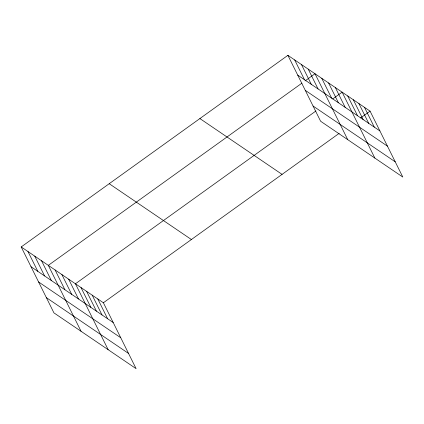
<?xml version="1.0" encoding="UTF-8"?>
<svg xmlns="http://www.w3.org/2000/svg" width="424" height="424" viewBox="0 0 424 424"><rect width="100%" height="100%" fill="white"/><g stroke="black" fill="none" stroke-linecap="round" stroke-linejoin="round"><path stroke-width="0.64" d="M21.2 246.943L103.382 302.757L136.104 368.668L53.922 312.859L21.2 246.943L287.896 55.332L370.078 111.141L402.8 177.057L320.618 121.243L287.896 55.332M301.92 83.157L48.32 265.36L81.042 331.276M305.063 80.899L315.016 73.75L347.738 139.66M315.944 110.982L75.44 283.778L108.162 349.694M332.708 98.94L342.136 92.167L374.858 158.078M103.382 302.757L339.174 133.348M360.649 117.914L370.078 111.141M297.717 75.117L379.899 130.926M305.275 90.338L387.457 146.148M313.06 106.021L395.242 161.83M199.884 118.561L282.071 174.375M109.212 183.714L191.394 239.523M31.021 266.728L113.203 322.542M38.579 281.955L120.761 337.764M46.364 297.637L128.546 353.446M364.492 107.346L374.312 127.131M358.9 103.551L368.726 123.336M353.314 99.757L363.135 119.542M347.728 95.962L357.549 115.747M335.358 87.561L345.178 107.346M328.579 82.956L338.4 102.74M321.795 78.35L331.621 98.135M308.237 69.144L318.058 88.929M301.459 64.538L311.28 84.323M294.675 59.932L304.501 79.717M97.796 298.962L107.617 318.747M92.204 295.168L102.025 314.953M86.618 291.368L96.439 311.158M81.026 287.573L90.853 307.363M68.662 279.178L78.482 298.962M61.883 274.572L71.704 294.357M55.099 269.966L64.92 289.751M41.541 260.76L51.362 280.545M34.763 256.154L44.584 275.939M27.979 251.549L37.8 271.334"/></g></svg>
